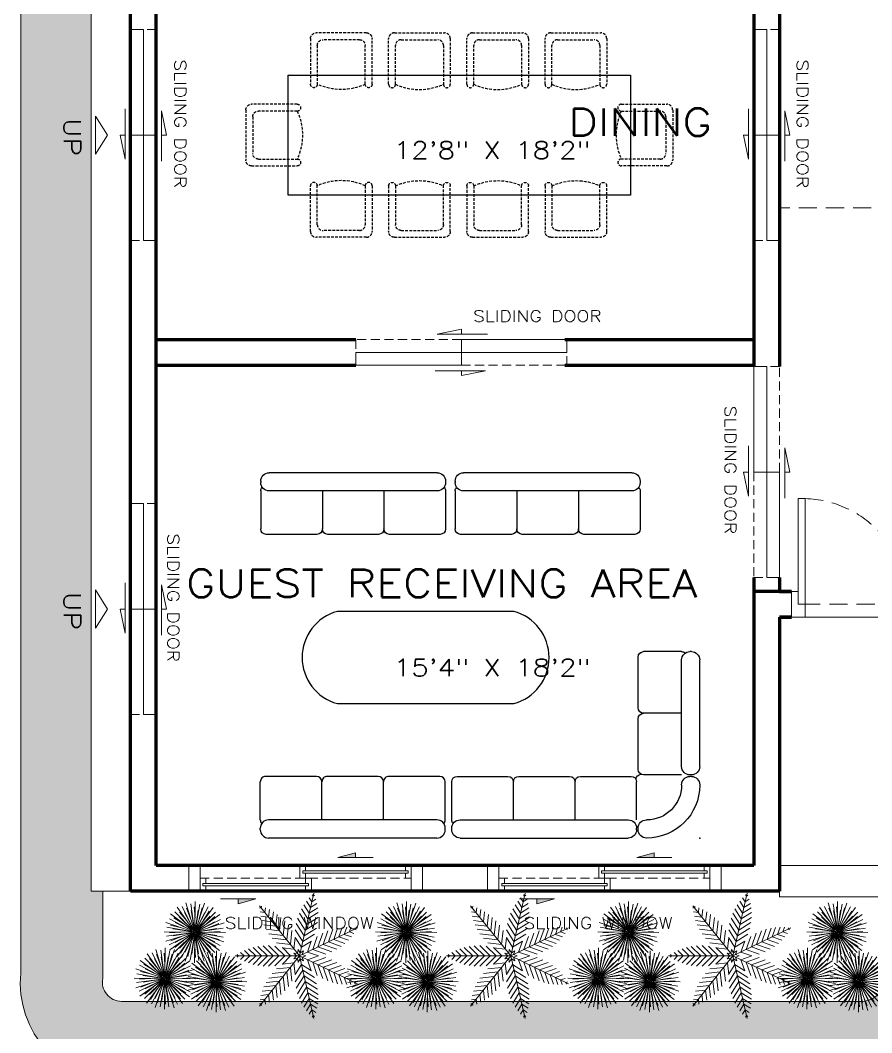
# Model space of a CAD drawing. Header units: millimetres. Extents: x 355 to 3640, y -248 to 1431.
# Drawn here: x 1128.9 to 1427.3, y 181.3 to 536 of the extents above; entities that cross this region are included whole.
import ezdxf

# ---------------------------------------------------------------- set-up
doc = ezdxf.new("R2010")
doc.units = ezdxf.units.MM
doc.linetypes.add('HIDDEN', pattern=[9.525, 6.35, -3.175])
doc.linetypes.add('HIDDEN2', pattern=[4.7625, 3.175, -1.5875])
doc.layers.get('0').update_dxf_attribs({"plot": 0})
for name, color, linetype, lineweight in [('DOOR', 1, 'Continuous', 20), ('FLOORING', 33, 'Continuous', 13), ('TEXT', 9, 'Continuous', 15), ('WALL', 2, 'Continuous', 70), ('WINDOW', 153, 'Continuous', 20)]:
    doc.layers.add(name, color=color, linetype=linetype, lineweight=lineweight)
doc.layers.add('FURNITURE', color=8, linetype='Continuous')
doc.layers.add('PLANTS', color=92, linetype='Continuous')
doc.styles.get("Standard").update_dxf_attribs({"font": 'arial.ttf'})

# ---------------------------------------------------------------- blocks, each defined once
blk = doc.blocks.new('900x900mm Double Swing Door')
at = {"layer": 'DOOR', "linetype": 'HIDDEN'}
blk.add_line((2.4, 0), (74.4, 0), dxfattribs=at)
at = {"layer": 'DOOR'}
blk.add_line((2.4, -4.56), (74.4, -4.56), dxfattribs=at)
for points in [[(2.4, 36.99), (0, 36.99), (0, 0), (2.4, 0)], [(74.4, 36.99), (76.8, 36.99), (76.8, 0), (74.4, 0)]]:
    blk.add_lwpolyline(points, close=True, dxfattribs=at)
for points in [[(0, 4.44), (0, 0), (2.4, 0), (2.4, -4.56), (-2.4, -4.56), (-2.4, 4.44), (0, 4.44)], [(76.8, 4.44), (76.8, 0), (74.4, 0), (74.4, -4.56), (79.2, -4.56), (79.2, 4.44), (76.8, 4.44)]]:
    blk.add_lwpolyline(points, dxfattribs=at)
at = {"layer": 'DOOR', "linetype": 'HIDDEN'}
for centre, start, end in [((1.4, 0), 0, 88.4513), ((75.4, 0), 91.5487, 180)]:
    blk.add_arc(centre, 37, start, end, dxfattribs=at)
blk = doc.blocks.new('SLIDING DOOR 1 (900mm)')
at = {"layer": 'DOOR'}
for points in [[(-39.68, 5.11), (-76.67, 5.11), (-76.67, 9.66), (-39.68, 9.66)], [(-2.7, 0.66), (-39.68, 0.66), (-39.68, 5.11), (-2.7, 5.11)]]:
    blk.add_lwpolyline(points, close=True, dxfattribs=at)
at = {"layer": 'DOOR', "linetype": 'HIDDEN', "ltscale": 0.5}
for points in [[(-39.68, 9.66), (-2.7, 9.66), (-2.7, 5.11)], [(-39.68, 0.66), (-76.67, 0.66), (-76.67, 5.11)]]:
    blk.add_lwpolyline(points, dxfattribs=at)
at = {"layer": 'FLOORING'}
for points in [[(-48.87, 11.55), (-31.18, 11.55), (-39.68, 13.27), (-39.68, 11.55)], [(-30.5, -1.24), (-48.18, -1.24), (-39.68, -2.96), (-39.68, -1.24)]]:
    blk.add_lwpolyline(points, dxfattribs=at)
blk = doc.blocks.new('1m x 1m Sliding Window')
at = {"layer": 'WINDOW'}
h = blk.add_hatch(color=256, dxfattribs=at)
h.dxf.hatch_style = 1
h.paths.add_polyline_path([(58.42, 11.74), (58.42, 13.46), (52.27, 11.74)])
h = blk.add_hatch(color=256, dxfattribs=at)
h.dxf.hatch_style = 1
h.paths.add_polyline_path([(17.28, -2.74), (17.28, -4.46), (23.43, -2.74)])
at = {"layer": 'WINDOW', "linetype": 'HIDDEN2'}
blk.add_line((3.94, 4.5), (77.91, 4.5), dxfattribs=at)
at = {"layer": 'WINDOW'}
for points in [[(64.57, 11.74), (52.27, 11.74), (58.42, 13.46), (58.42, 11.74)], [(38.93, 9), (38.93, 4.5), (40.93, 4.5), (40.93, 6.35), (39.93, 6.35), (39.93, 7.15), (40.93, 7.15), (40.93, 9), (38.93, 9)], [(77.91, 9), (77.91, 4.5), (75.91, 4.5), (75.91, 6.35), (76.91, 6.35), (76.91, 7.15), (75.91, 7.15), (75.91, 9), (77.91, 9)], [(3.94, 4.5), (3.94, 0), (5.94, 0), (5.94, 1.85), (4.94, 1.85), (4.94, 2.65), (5.94, 2.65), (5.94, 4.5), (3.94, 4.5)], [(42.93, 4.5), (42.93, 0), (40.93, 0), (40.93, 1.85), (41.93, 1.85), (41.93, 2.65), (40.93, 2.65), (40.93, 4.5), (42.93, 4.5)], [(11.13, -2.74), (23.43, -2.74), (17.28, -4.46), (17.28, -2.74)]]:
    blk.add_lwpolyline(points, dxfattribs=at)
for points in [[(0, 9), (3.94, 9), (3.94, 0), (0, 0)], [(3.94, 9), (77.91, 9), (77.91, 0), (3.94, 0)], [(39.93, 6.35), (39.93, 7.15), (76.91, 7.15), (76.91, 6.35)], [(77.91, 9), (81.85, 9), (81.85, 0), (77.91, 0)], [(4.94, 1.85), (4.94, 2.65), (41.93, 2.65), (41.93, 1.85)]]:
    blk.add_lwpolyline(points, close=True, dxfattribs=at)
blk = doc.blocks.new('SINGLE CHAIR')
at = {"layer": 'FURNITURE', "linetype": 'HIDDEN2', "ltscale": 0.3}
for points in [[(-18, 10.8), (-2, 10.8, -0.414214), (0, 8.8), (0, -8.8, -0.414214), (-2, -10.8), (-18, -10.8)], [(-18, 8.4), (-4.4, 8.4, -0.414214), (-2.4, 6.4), (-2.4, -6.4, -0.414214), (-4.4, -8.4), (-18, -8.4)]]:
    blk.add_lwpolyline(points, format="xyb", dxfattribs=at)
for centre, radius, start, end in [((-18, 9.6), 1.2, 90, 270), ((0.28, 0), 20.12, 155.3196, 204.6804), ((-18, -9.6), 1.2, 90, 270)]:
    blk.add_arc(centre, radius, start, end, dxfattribs=at)
blk = doc.blocks.new('SOFA F-01')
at = {"layer": 'FURNITURE'}
for p, q in [((-3.305, 0), (-0.985, 0)), ((-3.42, -0.115), (-3.42, -0.135)), ((-0.87, -0.115), (-0.87, -0.135)), ((-0.85, -0.115), (-0.85, -0.135)), ((-3.42, -0.25), (-3.42, -0.775)), ((-3.305, -0.25), (-0.985, -0.25)), ((-2.57, -0.25), (-2.57, -0.775)), ((-1.72, -0.25), (-1.72, -0.775)), ((-0.87, -0.25), (-0.87, -0.775)), ((-0.735, -0.25), (-0.73, -0.25)), ((-0.25, -0.735), (-0.25, -0.73)), ((-3.345, -0.85), (-2.645, -0.85)), ((-2.495, -0.85), (-1.795, -0.85)), ((-1.645, -0.85), (-0.945, -0.85)), ((-0.85, -0.945), (-0.85, -1.645)), ((-0.25, -0.87), (-0.775, -0.87)), ((-0.115, -0.85), (-0.135, -0.85)), ((-0.115, -0.87), (-0.135, -0.87)), ((-0.25, -0.985), (-0.25, -2.455)), ((0, -0.985), (0, -2.455)), ((-0.85, -1.795), (-0.85, -2.495)), ((-0.25, -1.72), (-0.775, -1.72)), ((-0.25, -2.57), (-0.775, -2.57)), ((-0.115, -2.57), (-0.135, -2.57))]:
    blk.add_line(p, q, dxfattribs=at)
for centre, radius, start, end in [((-3.305, -0.115), 0.115, 90, 180), ((-0.985, -0.115), 0.115, 0, 90), ((-0.735, -0.115), 0.115, 90, 180), ((-0.73, -0.73), 0.73, 0, 90), ((-3.305, -0.135), 0.115, 180, 270), ((-0.985, -0.135), 0.115, 270, 0), ((-0.735, -0.135), 0.115, 180, 270), ((-3.345, -0.25), 0.075, 137.518, 180), ((-0.73, -0.73), 0.48, 0, 90), ((-3.345, -0.775), 0.075, 180, 270), ((-2.645, -0.775), 0.075, 270, 0), ((-2.495, -0.775), 0.075, 180, 270), ((-1.795, -0.775), 0.075, 270, 0), ((-1.645, -0.775), 0.075, 180, 270), ((-0.945, -0.775), 0.075, 270, 0), ((-0.805, -0.805), 0.075, 185.213, 264.5602), ((-0.135, -0.735), 0.115, 180, 270), ((-0.115, -0.735), 0.115, 270, 0), ((-0.775, -0.945), 0.075, 90, 180), ((-0.135, -0.985), 0.115, 90, 180), ((-0.115, -0.985), 0.115, 0, 90), ((-0.775, -1.645), 0.075, 180, 270), ((-0.775, -1.795), 0.075, 90, 180), ((-0.775, -2.495), 0.075, 180, 270), ((-0.135, -2.455), 0.115, 180, 270), ((-0.115, -2.455), 0.115, 270, 0), ((-0.25, -2.495), 0.075, 270, 312.482)]:
    blk.add_arc(centre, radius, start, end, dxfattribs=at)
blk.add_point((0, 0), dxfattribs=at)
blk = doc.blocks.new('SOFA F-03')
at = {"layer": 'FURNITURE'}
for p, q in [((-1.16, 0), (1.16, 0)), ((-1.275, -0.115), (-1.275, -0.135)), ((1.275, -0.115), (1.275, -0.135)), ((-1.275, -0.25), (-1.275, -0.775)), ((-1.16, -0.25), (1.16, -0.25)), ((-0.425, -0.25), (-0.425, -0.775)), ((0.425, -0.25), (0.425, -0.775)), ((1.275, -0.25), (1.275, -0.775)), ((-1.2, -0.85), (-0.5, -0.85)), ((-0.35, -0.85), (0.35, -0.85)), ((0.5, -0.85), (1.2, -0.85))]:
    blk.add_line(p, q, dxfattribs=at)
for centre, radius, start, end in [((-1.16, -0.115), 0.115, 90, 180), ((1.16, -0.115), 0.115, 0, 90), ((-1.16, -0.135), 0.115, 180, 270), ((1.16, -0.135), 0.115, 270, 0), ((-1.2, -0.25), 0.075, 137.518, 180), ((1.2, -0.25), 0.075, 0, 42.482), ((-1.2, -0.775), 0.075, 180, 270), ((-0.5, -0.775), 0.075, 270, 0), ((-0.35, -0.775), 0.075, 180, 270), ((0.35, -0.775), 0.075, 270, 0), ((0.5, -0.775), 0.075, 180, 270), ((1.2, -0.775), 0.075, 270, 0)]:
    blk.add_arc(centre, radius, start, end, dxfattribs=at)
blk = doc.blocks.new('tree 4r32')
at = {"lineweight": 0}
for points in [[(0.516, 0.574), (0.512, 1.034)], [(0.484, 0.561), (0.209, 0.932)], [(0.375, 0.708), (0.274, 0.871)], [(0.503, 0.542), (0.292, 0.944)], [(0.499, 0.57), (0.352, 1.007)], [(0.441, 0.743), (0.395, 0.929)], [(0.517, 0.517), (0.435, 0.993)], [(0.509, 0.573), (0.463, 0.887)], [(0.515, 0.755), (0.528, 0.946)], [(0.517, 0.517), (0.58, 0.886)], [(0.519, 0.531), (0.586, 0.995)], [(0.529, 0.542), (0.73, 0.95)], [(0.534, 0.572), (0.672, 1.01)], [(0.551, 0.564), (0.817, 0.938)], [(0.557, 0.559), (0.854, 0.863)], [(0.588, 0.744), (0.661, 0.922)], [(0.655, 0.711), (0.779, 0.857)], [(0.468, 0.541), (0.083, 0.73)], [(0.472, 0.548), (0.096, 0.817)], [(0.477, 0.555), (0.171, 0.854)], [(0.323, 0.655), (0.176, 0.779)], [(0.491, 0.53), (0.185, 0.691)], [(0.497, 0.537), (0.255, 0.785)], [(0.478, 0.556), (0.281, 0.752)], [(0.492, 0.567), (0.351, 0.852)], [(0.517, 0.517), (0.365, 0.814)], [(0.512, 0.545), (0.464, 0.846)], [(0.517, 0.517), (0.752, 0.753)], [(0.517, 0.517), (0.944, 0.742)], [(0.519, 0.531), (0.569, 0.846)], [(0.53, 0.542), (0.691, 0.848)], [(0.53, 0.542), (0.668, 0.814)], [(0.558, 0.557), (0.785, 0.778)], [(0.564, 0.551), (0.932, 0.825)], [(0.708, 0.658), (0.871, 0.76)], [(0.489, 0.517), (0, 0.512)], [(0.517, 0.517), (0.024, 0.672)], [(0.464, 0.524), (0.039, 0.586)], [(0.279, 0.515), (0.087, 0.528)], [(0.29, 0.588), (0.112, 0.661)], [(0.502, 0.515), (0.146, 0.463)], [(0.464, 0.526), (0.148, 0.58)], [(0.517, 0.517), (0.18, 0.171)], [(0.517, 0.517), (0.187, 0.569)], [(0.491, 0.53), (0.22, 0.668)], [(0.517, 0.517), (0.281, 0.281)], [(0.517, 0.517), (0.303, 0.083)], [(0.517, 0.517), (0.366, 0.22)], [(0.517, 0.517), (0.465, 0.187)], [(0.517, 0.517), (0.814, 0.668)], [(0.517, 0.517), (0.846, 0.569)], [(0.517, 0.517), (0.668, 0.22)], [(0.517, 0.517), (0.846, 0.465)], [(0.541, 0.529), (0.852, 0.683)], [(0.543, 0.525), (1.007, 0.681)], [(0.544, 0.517), (1.034, 0.522)], [(0.574, 0.527), (0.993, 0.599)], [(0.574, 0.525), (0.887, 0.571)], [(0.743, 0.592), (0.929, 0.638)], [(0.755, 0.519), (0.946, 0.505)], [(0.503, 0.512), (0.027, 0.352)], [(0.465, 0.508), (0.041, 0.435)], [(0.504, 0.51), (0.089, 0.292)], [(0.475, 0.486), (0.102, 0.209)], [(0.291, 0.441), (0.105, 0.395)], [(0.325, 0.375), (0.162, 0.274)], [(0.47, 0.494), (0.181, 0.351)], [(0.465, 0.509), (0.187, 0.464)], [(0.501, 0.495), (0.217, 0.096)], [(0.492, 0.504), (0.22, 0.365)], [(0.497, 0.498), (0.249, 0.255)], [(0.492, 0.47), (0.343, 0.185)], [(0.501, 0.467), (0.362, 0.024)], [(0.513, 0.491), (0.448, 0.039)], [(0.512, 0.491), (0.454, 0.148)], [(0.517, 0.464), (0.522, 0)], [(0.521, 0.491), (0.569, 0.187)], [(0.521, 0.491), (0.599, 0.041)], [(0.521, 0.491), (0.571, 0.146)], [(0.523, 0.504), (0.683, 0.181)], [(0.525, 0.492), (0.681, 0.027)], [(0.538, 0.501), (0.938, 0.217)], [(0.54, 0.505), (0.95, 0.303)], [(0.54, 0.505), (0.814, 0.366)], [(0.542, 0.469), (0.742, 0.089)], [(0.543, 0.513), (0.995, 0.448)], [(0.543, 0.512), (0.886, 0.454)], [(0.55, 0.473), (0.825, 0.102)], [(0.555, 0.477), (0.778, 0.249)], [(0.556, 0.478), (0.753, 0.281)], [(0.557, 0.478), (0.863, 0.18)], [(0.567, 0.491), (0.848, 0.343)], [(0.571, 0.5), (1.01, 0.362)], [(0.711, 0.378), (0.857, 0.255)], [(0.744, 0.445), (0.922, 0.373)], [(0.378, 0.323), (0.255, 0.176)], [(0.445, 0.29), (0.373, 0.112)], [(0.519, 0.279), (0.505, 0.087)], [(0.592, 0.291), (0.638, 0.105)], [(0.658, 0.325), (0.76, 0.162)]]:
    blk.add_lwpolyline(points, dxfattribs=at)
blk = doc.blocks.new('tree 751332')
at = {"lineweight": 0}
for p, q in [((0, 0.942), (-0.019, 0.96)), ((0, 0.988), (0, 0)), ((0.019, 0.96), (0, 0.942)), ((0, 0.673), (-0.109, 0.782)), ((0, 0.763), (-0.083, 0.845)), ((0, 0.852), (-0.053, 0.905)), ((0.053, 0.905), (0, 0.852)), ((0.083, 0.845), (0, 0.763)), ((0.109, 0.782), (0, 0.673)), ((0, 0.494), (-0.147, 0.641)), ((0, 0.583), (-0.13, 0.714)), ((0.13, 0.714), (0, 0.583)), ((0.147, 0.641), (0, 0.494)), ((-0.772, 0.616), (0, 0)), ((-0.736, 0.587), (-0.763, 0.584)), ((-0.666, 0.531), (-0.74, 0.523)), ((-0.739, 0.614), (-0.736, 0.587)), ((-0.596, 0.475), (-0.713, 0.462)), ((-0.675, 0.605), (-0.666, 0.531)), ((-0.609, 0.592), (-0.596, 0.475)), ((-0.543, 0.573), (-0.526, 0.42)), ((-0.477, 0.547), (-0.456, 0.364)), ((-0.409, 0.514), (-0.386, 0.308)), ((-0.341, 0.473), (-0.316, 0.252)), ((0, 0.315), (-0.159, 0.474)), ((0, 0.404), (-0.157, 0.561)), ((0.772, 0.616), (0, 0)), ((0.157, 0.561), (0, 0.404)), ((0.159, 0.474), (0, 0.315)), ((0.316, 0.252), (0.341, 0.473)), ((0.386, 0.308), (0.409, 0.514)), ((0.456, 0.364), (0.477, 0.547)), ((0.526, 0.42), (0.543, 0.573)), ((0.596, 0.475), (0.609, 0.592)), ((0.713, 0.462), (0.596, 0.475)), ((0.666, 0.531), (0.675, 0.605)), ((0.74, 0.523), (0.666, 0.531)), ((0.736, 0.587), (0.739, 0.614)), ((0.763, 0.584), (0.736, 0.587)), ((-0.526, 0.42), (-0.679, 0.402)), ((-0.456, 0.364), (-0.639, 0.343)), ((-0.271, 0.42), (-0.246, 0.196)), ((-0.2, 0.353), (-0.176, 0.14)), ((0, 0.225), (-0.151, 0.377)), ((0.151, 0.377), (0, 0.225)), ((0.176, 0.14), (0.2, 0.353)), ((0.246, 0.196), (0.271, 0.42)), ((0.639, 0.343), (0.456, 0.364)), ((0.679, 0.402), (0.526, 0.42)), ((-0.386, 0.308), (-0.592, 0.285)), ((-0.316, 0.252), (-0.537, 0.227)), ((-0.246, 0.196), (-0.47, 0.171)), ((0, 0.136), (-0.127, 0.263)), ((-0.126, 0.264), (-0.106, 0.085)), ((0.127, 0.263), (0, 0.136)), ((0.106, 0.085), (0.126, 0.264)), ((0.47, 0.171), (0.246, 0.196)), ((0.537, 0.227), (0.316, 0.252)), ((0.592, 0.285), (0.386, 0.308)), ((-0.963, -0.22), (0, 0)), ((-0.657, 0.001), (-0.481, -0.11)), ((-0.582, 0.028), (-0.394, -0.09)), ((-0.498, 0.05), (-0.307, -0.07)), ((-0.429, -0.89), (0, 0)), ((-0.401, 0.064), (-0.22, -0.05)), ((-0.176, 0.14), (-0.389, 0.116)), ((-0.106, 0.085), (-0.285, 0.064)), ((-0.285, 0.066), (-0.132, -0.03)), ((-0.036, 0.029), (-0.096, 0.022)), ((-0.096, 0.022), (-0.045, -0.01)), ((0, 0.046), (-0.043, 0.089)), ((-0.043, 0.089), (-0.036, 0.029)), ((0.043, 0.089), (0, 0.046)), ((0.963, -0.22), (0, 0)), ((0.429, -0.89), (0, 0)), ((0.036, 0.029), (0.043, 0.089)), ((0.096, 0.022), (0.036, 0.029)), ((0.045, -0.01), (0.096, 0.022)), ((0.285, 0.064), (0.106, 0.085)), ((0.132, -0.03), (0.285, 0.066)), ((0.389, 0.116), (0.176, 0.14)), ((0.22, -0.05), (0.401, 0.064)), ((0.307, -0.07), (0.498, 0.05)), ((0.394, -0.09), (0.582, 0.028)), ((0.481, -0.11), (0.657, 0.001)), ((-0.894, -0.15), (-0.831, -0.19)), ((-0.843, -0.107), (-0.743, -0.17)), ((-0.787, -0.068), (-0.656, -0.15)), ((-0.656, -0.15), (-0.738, -0.28)), ((-0.725, -0.032), (-0.569, -0.13)), ((-0.569, -0.13), (-0.667, -0.286)), ((-0.481, -0.11), (-0.592, -0.286)), ((-0.394, -0.09), (-0.512, -0.278)), ((-0.307, -0.07), (-0.427, -0.261)), ((-0.22, -0.05), (-0.334, -0.231)), ((-0.229, -0.182), (-0.059, -0.122)), ((-0.132, -0.03), (-0.228, -0.183)), ((-0.045, -0.01), (-0.077, -0.062)), ((-0.077, -0.062), (-0.02, -0.042)), ((-0.059, -0.122), (0.001, -0.292)), ((-0.02, -0.042), (0, -0.099)), ((-0.001, -0.292), (0.059, -0.122)), ((0, -0.099), (0.02, -0.042)), ((0.02, -0.042), (0.077, -0.062)), ((0.077, -0.062), (0.045, -0.01)), ((0.059, -0.122), (0.229, -0.182)), ((0.228, -0.183), (0.132, -0.03)), ((0.334, -0.231), (0.22, -0.05)), ((0.427, -0.261), (0.307, -0.07)), ((0.512, -0.278), (0.394, -0.09)), ((0.592, -0.286), (0.481, -0.11)), ((0.569, -0.13), (0.725, -0.032)), ((0.667, -0.286), (0.569, -0.13)), ((0.656, -0.15), (0.787, -0.068)), ((0.738, -0.28), (0.656, -0.15)), ((0.743, -0.17), (0.843, -0.107)), ((0.831, -0.19), (0.894, -0.15)), ((-0.941, -0.195), (-0.918, -0.21)), ((-0.918, -0.21), (-0.932, -0.232)), ((-0.831, -0.19), (-0.87, -0.253)), ((-0.743, -0.17), (-0.806, -0.269)), ((-0.349, -0.358), (-0.137, -0.284)), ((-0.3, -0.274), (-0.098, -0.203)), ((-0.137, -0.284), (-0.062, -0.496)), ((-0.098, -0.203), (-0.027, -0.405)), ((0.027, -0.405), (0.098, -0.203)), ((0.062, -0.496), (0.137, -0.284)), ((0.098, -0.203), (0.3, -0.274)), ((0.137, -0.284), (0.349, -0.358)), ((0.806, -0.269), (0.743, -0.17)), ((0.87, -0.253), (0.831, -0.19)), ((0.918, -0.21), (0.941, -0.195)), ((0.932, -0.232), (0.918, -0.21)), ((-0.41, -0.514), (-0.214, -0.445)), ((-0.385, -0.438), (-0.175, -0.364)), ((-0.214, -0.445), (-0.146, -0.641)), ((-0.175, -0.364), (-0.102, -0.574)), ((0.102, -0.574), (0.175, -0.364)), ((0.146, -0.641), (0.214, -0.445)), ((0.175, -0.364), (0.385, -0.438)), ((0.214, -0.445), (0.41, -0.514)), ((-0.437, -0.657), (-0.292, -0.606)), ((-0.427, -0.587), (-0.253, -0.526)), ((-0.292, -0.606), (-0.241, -0.752)), ((-0.253, -0.526), (-0.192, -0.7)), ((0.192, -0.7), (0.253, -0.526)), ((0.241, -0.752), (0.292, -0.606)), ((0.253, -0.526), (0.427, -0.587)), ((0.292, -0.606), (0.437, -0.657)), ((-0.441, -0.726), (-0.331, -0.687)), ((-0.44, -0.792), (-0.37, -0.768)), ((-0.37, -0.768), (-0.345, -0.838)), ((-0.331, -0.687), (-0.292, -0.798)), ((0.292, -0.798), (0.331, -0.687)), ((0.331, -0.687), (0.441, -0.726)), ((0.345, -0.838), (0.37, -0.768)), ((0.37, -0.768), (0.44, -0.792)), ((-0.434, -0.857), (-0.409, -0.848)), ((-0.409, -0.848), (-0.4, -0.874)), ((0.4, -0.874), (0.409, -0.848)), ((0.409, -0.848), (0.434, -0.857))]:
    blk.add_line(p, q, dxfattribs=at)
blk = doc.blocks.new('LANDSCAPE PAVEMENT')
at = {"layer": 'FLOORING'}
h = blk.add_hatch(dxfattribs=at)
h.set_pattern_fill('HONEY', color=256, scale=2)
edge = h.paths.add_edge_path()
edge.add_line((276.23, 98), (276.23, 571.74))
edge.add_line((276.23, 571.74), (279.21, 571.74))
edge.add_line((279.21, 571.74), (279.21, 650.46))
edge.add_line((279.21, 650.46), (276.23, 650.46))
edge.add_line((276.23, 650.46), (276.23, 914.91))
edge.add_line((276.23, 914.91), (-289.12, 914.91))
edge.add_line((-289.12, 914.91), (-289.12, 650.46))
edge.add_line((-289.12, 650.46), (-293.21, 650.46))
edge.add_line((-293.21, 650.46), (-293.21, 571.74))
edge.add_line((-293.21, 571.74), (-289.12, 571.74))
edge.add_line((-289.12, 571.74), (-289.12, 553.37))
edge.add_line((-289.12, 553.37), (-293.21, 553.37))
edge.add_line((-293.21, 553.37), (-293.21, 474.65))
edge.add_line((-293.21, 474.65), (-289.12, 474.65))
edge.add_line((-289.12, 474.65), (-289.12, 338.57))
edge.add_line((-289.12, 338.57), (-293.21, 338.57))
edge.add_line((-293.21, 338.57), (-293.21, 2))
edge.add_line((-293.21, 2), (-289.12, 2))
edge.add_line((-289.12, 2), (-289.12, -28.57))
edge.add_arc((-282.59, -29.93), 6.68, 168.2541, 270)
edge.add_line((-282.59, -36.61), (-22.8, -36.61))
edge.add_arc((-23.53, -27.51), 9.13, 274.5926, 360)
edge.add_line((-14.4, -27.51), (-14.4, 0))
edge.add_line((-14.4, 0), (14.4, 0))
edge.add_line((14.4, 0), (14.4, -27.51))
edge.add_arc((-23.53, -27.51), 37.93, -87.7474, 0, ccw=False)
edge.add_line((-22.04, -65.41), (-53.3, -65.41))
edge.add_line((-53.3, -65.41), (-84.57, -65.41))
edge.add_arc((-84.57, -111.97), 46.56, 90, 270)
edge.add_line((-84.57, -158.53), (52.23, -158.53))
edge.add_line((52.23, -158.53), (52.23, -187.33))
edge.add_line((52.23, -187.33), (-84.57, -187.33))
edge.add_arc((-84.57, -111.97), 75.36, 141.8406, 270, ccw=False)
edge.add_line((-143.83, -65.41), (-282.59, -65.41))
edge.add_arc((-282.59, -29.93), 35.48, 174.912, 270, ccw=False)
edge.add_line((-317.92, -26.78), (-317.92, 943.71))
edge.add_line((-317.92, 943.71), (305.03, 943.71))
edge.add_line((305.03, 943.71), (305.03, 98))
edge.add_line((305.03, 98), (276.23, 98))
for points in [[(-289.12, 571.74), (-289.12, 553.37), (-293.21, 553.37), (-293.21, 474.65), (-289.12, 474.65), (-289.12, 338.57), (-293.21, 338.57), (-293.21, 2), (-289.12, 2), (-289.12, -28.57, 0.475615), (-282.59, -36.61), (-22.8, -36.61, 0.390927), (-14.4, -27.51), (-14.4, 0), (14.4, 0), (14.4, -27.51, -0.402745), (-22.04, -65.41)], [(-282.59, -65.41, -0.440469), (-317.92, -26.78), (-317.92, 943.71)]]:
    blk.add_lwpolyline(points, format="xyb", dxfattribs=at)

msp = doc.modelspace()

# ---------------------------------------------------------------- linework, layer by layer
at = {"layer": 'FLOORING', "linetype": 'HIDDEN'}
msp.add_line((1703.39, 470.27), (1394.98, 470.27), dxfattribs=at)
at = {"layer": 'FLOORING'}
msp.add_line((1394.98, 230.9), (1394.98, 228.9), dxfattribs=at)
for points in [[(1167.57, 567.47), (1153.77, 567.47), (1153.77, 230.9), (1167.57, 230.9)], [(1487.98, 326.9), (1487.98, 239.9), (1394.98, 239.9)], [(1498.98, 326.9), (1498.98, 228.9), (1394.98, 228.9)]]:
    msp.add_lwpolyline(points, dxfattribs=at)
at = {"layer": 'FURNITURE'}
msp.add_lwpolyline([(1222.77, 516.8), (1342.77, 516.8), (1342.77, 474.8), (1222.77, 474.8)], close=True, dxfattribs=at)
msp.add_lwpolyline([(1301.85, 328.92), (1240.07, 328.92, 0.767305), (1240.07, 296.63), (1301.85, 296.63, 0.767305)], format="xyb", close=True, dxfattribs=at)
at = {"layer": 'TEXT'}
for points in [[(1159.44, 495.8), (1155.28, 489.12), (1155.28, 502.48), (1159.44, 495.8)], [(1159.44, 329.74), (1155.28, 323.06), (1155.28, 336.42), (1159.44, 329.74)]]:
    msp.add_lwpolyline(points, dxfattribs=at)
at = {"layer": 'WALL'}
for p, q in [((1394.98, 576.47), (1394.98, 414.73)), ((1167.57, 419.58), (1167.57, 567.47)), ((1176.57, 419.58), (1176.57, 567.47)), ((1385.98, 567.47), (1385.98, 414.73)), ((1176.57, 424.13), (1246.52, 424.13)), ((1319.75, 424.13), (1385.98, 424.13)), ((1385.98, 424.13), (1385.98, 424.13)), ((1167.57, 230.9), (1167.57, 419.58)), ((1176.57, 239.9), (1176.57, 419.58)), ((1176.57, 415.13), (1246.52, 415.13)), ((1319.75, 415.13), (1385.98, 415.13)), ((1385.98, 415.13), (1385.98, 415.13)), ((1385.98, 340.75), (1385.98, 335.9)), ((1394.98, 340.75), (1394.98, 335.9)), ((1399.18, 335.9), (1385.98, 335.9)), ((1385.98, 335.9), (1385.98, 239.9)), ((1394.98, 335.9), (1399.18, 335.9)), ((1394.98, 326.9), (1399.18, 326.9)), ((1399.18, 326.9), (1394.98, 326.9)), ((1394.98, 326.9), (1394.98, 230.9)), ((1385.98, 239.9), (1176.57, 239.9)), ((1394.98, 230.9), (1167.57, 230.9))]:
    msp.add_line(p, q, dxfattribs=at)

# ---------------------------------------------------------------- block references
at = {"layer": 'DOOR', "xscale": -1, "rotation": 90}
for p in [(1177.22, 456.12), (1395.64, 456.12), (1395.64, 338.06), (1177.22, 290.06)]:
    msp.add_blockref('SLIDING DOOR 1 (900mm)', p, dxfattribs=at)
at = {"layer": 'DOOR', "xscale": -1}
for name, p in [('SLIDING DOOR 1 (900mm)', (1243.83, 414.47)), ('900x900mm Double Swing Door', (1478.38, 331.46))]:
    msp.add_blockref(name, p, dxfattribs=at)
at = {"layer": 'FLOORING'}
msp.add_blockref('LANDSCAPE PAVEMENT', (1446.98, 228.9), dxfattribs=at)
at = {"layer": 'FURNITURE', "xscale": -1}
for p, rotation in [((1241.42, 531.6), 270), ((1268.82, 460), 90), ((1296.23, 460), 90), ((1323.63, 460), 90)]:
    msp.add_blockref('SINGLE CHAIR', p, dxfattribs=dict(at, rotation=rotation))
at = {"layer": 'FURNITURE'}
for p, rotation in [((1268.82, 531.6), 90), ((1296.23, 531.6), 90), ((1323.63, 531.6), 90), ((1241.42, 460), 270)]:
    msp.add_blockref('SINGLE CHAIR', p, dxfattribs=dict(at, rotation=rotation))
at = {"layer": 'FURNITURE', "xscale": -1}
msp.add_blockref('SINGLE CHAIR', (1207.97, 495.8), dxfattribs=at)
at = {"layer": 'FURNITURE'}
msp.add_blockref('SINGLE CHAIR', (1357.56, 495.8), dxfattribs=at)
at = {"layer": 'FURNITURE', "xscale": -25.41176470648346, "yscale": 25.41176470648346, "zscale": 25.41176470648346}
for p in [(1245.58, 377.49), (1313.75, 377.49)]:
    msp.add_blockref('SOFA F-03', p, dxfattribs=at)
at = {"layer": 'FURNITURE', "yscale": 25.41176470648346, "zscale": 25.41176470648346, "rotation": 180}
for name, p, xscale in [('SOFA F-01', (1367.04, 249.52), -25.41176470648346), ('SOFA F-03', (1245.43, 249.52), 25.41176470648346)]:
    msp.add_blockref(name, p, dxfattribs=dict(at, xscale=xscale))
at = {"layer": 'PLANTS'}
for name, p, xscale, yscale, zscale, rotation in [('tree 4r32', (1179.4, 205.82), -20.7260328264652, 20.72603282649496, 20.72603282648901, 270), ('tree 751332', (1226.77, 208.22), 22.78504422876138, 22.78504422876138, 22.78504422876138, 90), ('tree 4r32', (1253.43, 205.82), -20.7260328264652, 20.72603282649496, 20.72603282648901, 270), ('tree 751332', (1300.8, 208.22), 22.78504422876138, 22.78504422876138, 22.78504422876138, 90), ('tree 4r32', (1331.29, 205.82), -20.7260328264652, 20.72603282649496, 20.72603282648901, 270), ('tree 751332', (1378.66, 208.22), 22.78504422876138, 22.78504422876138, 22.78504422876138, 90), ('tree 4r32', (1404.54, 205.82), -20.7260328264652, 20.72603282649496, 20.72603282648901, 270), ('tree 4r32', (1168.88, 189.56), -20.7260328264652, 20.72603282649496, 20.72603282648901, 270), ('tree 4r32', (1186.92, 188.56), -20.7260328264652, 20.72603282649496, 20.72603282648901, 270), ('tree 4r32', (1242.91, 189.56), -20.7260328264652, 20.72603282649496, 20.72603282648901, 270), ('tree 4r32', (1260.94, 188.56), -20.7260328264652, 20.72603282649496, 20.72603282648901, 270), ('tree 4r32', (1320.77, 189.56), -20.7260328264652, 20.72603282649496, 20.72603282648901, 270), ('tree 4r32', (1338.81, 188.56), -20.7260328264652, 20.72603282649496, 20.72603282648901, 270), ('tree 4r32', (1394.02, 189.56), -20.7260328264652, 20.72603282649496, 20.72603282648901, 270), ('tree 4r32', (1412.06, 188.56), -20.7260328264652, 20.72603282649496, 20.72603282648901, 270)]:
    msp.add_blockref(name, p, dxfattribs=dict(at, xscale=xscale, yscale=yscale, zscale=zscale, rotation=rotation))
at = {"layer": 'WINDOW'}
for p in [(1188, 230.9), (1292.7, 230.9)]:
    msp.add_blockref('1m x 1m Sliding Window', p, dxfattribs=at)

# ---------------------------------------------------------------- texts
at = {"layer": 'TEXT', "rotation": 270}
for s, width, insert, char_height, attachment_point in [('\\pi22.703;{\\Fromans|c0;\\W1.2;SLIDING DOOR}', 95.2341, (1183, 544.97), 4, 7), ('\\pi22.703;{\\Fromans|c0;\\W1.2;SLIDING DOOR}', 95.2341, (1401.07, 544.97), 4, 7), ('\\pi11.4;{\\Fromans|c0;\\W1.2;UP}', 35.1427, (1150.17, 513.13), 6, 1), ('\\pi22.703;{\\Fromans|c0;\\W1.2;SLIDING DOOR}', 95.2341, (1375.81, 423.72), 4, 7), ('\\pi22.703;{\\Fromans|c0;\\W1.2;SLIDING DOOR}', 95.2341, (1180.55, 378.91), 4, 7), ('\\pi11.4;{\\Fromans|c0;\\W1.2;UP}', 35.1427, (1150.17, 347.07), 6, 1)]:
    msp.add_mtext_dynamic_manual_height_columns(s, width=width, gutter_width=12.5, heights=[0], dxfattribs=dict(at, insert=insert, char_height=char_height, attachment_point=attachment_point))
at = {"layer": 'TEXT'}
for s, width, insert, char_height, attachment_point in [('{\\Fromans|c0;\\W1.2;DINING}', 179.6741, (1371.31, 505.15), 9.6, 3), ('{\\Fromans|c0;\\W1.2;12\'8" X 18\'2"}', 95.2341, (1328.86, 493.49), 6, 3), ('{\\Fromans|c0;\\W1.2;SLIDING DOOR}', 95.2341, (1332.68, 434.36), 4, 3), ('{\\Fromans|c0;\\W1.2;GUEST RECEIVING AREA}', 179.6741, (1366.2, 343.54), 9.6, 3), ('{\\Fromans|c0;\\W1.2;15\'4" X 18\'2"}', 95.2341, (1328.86, 312.23), 6, 3), ('\\pi1.1971;{\\Fromans|c0;\\W1.2;SLIDING WINDOW}', 60.4514, (1199.41, 221.74), 4, 1), ('\\pi1.1971;{\\Fromans|c0;\\W1.2;SLIDING WINDOW}', 60.4514, (1304.11, 221.74), 4, 1)]:
    msp.add_mtext_dynamic_manual_height_columns(s, width=width, gutter_width=12.5, heights=[0], dxfattribs=dict(at, insert=insert, char_height=char_height, attachment_point=attachment_point))

doc.saveas('drawing.dxf')
